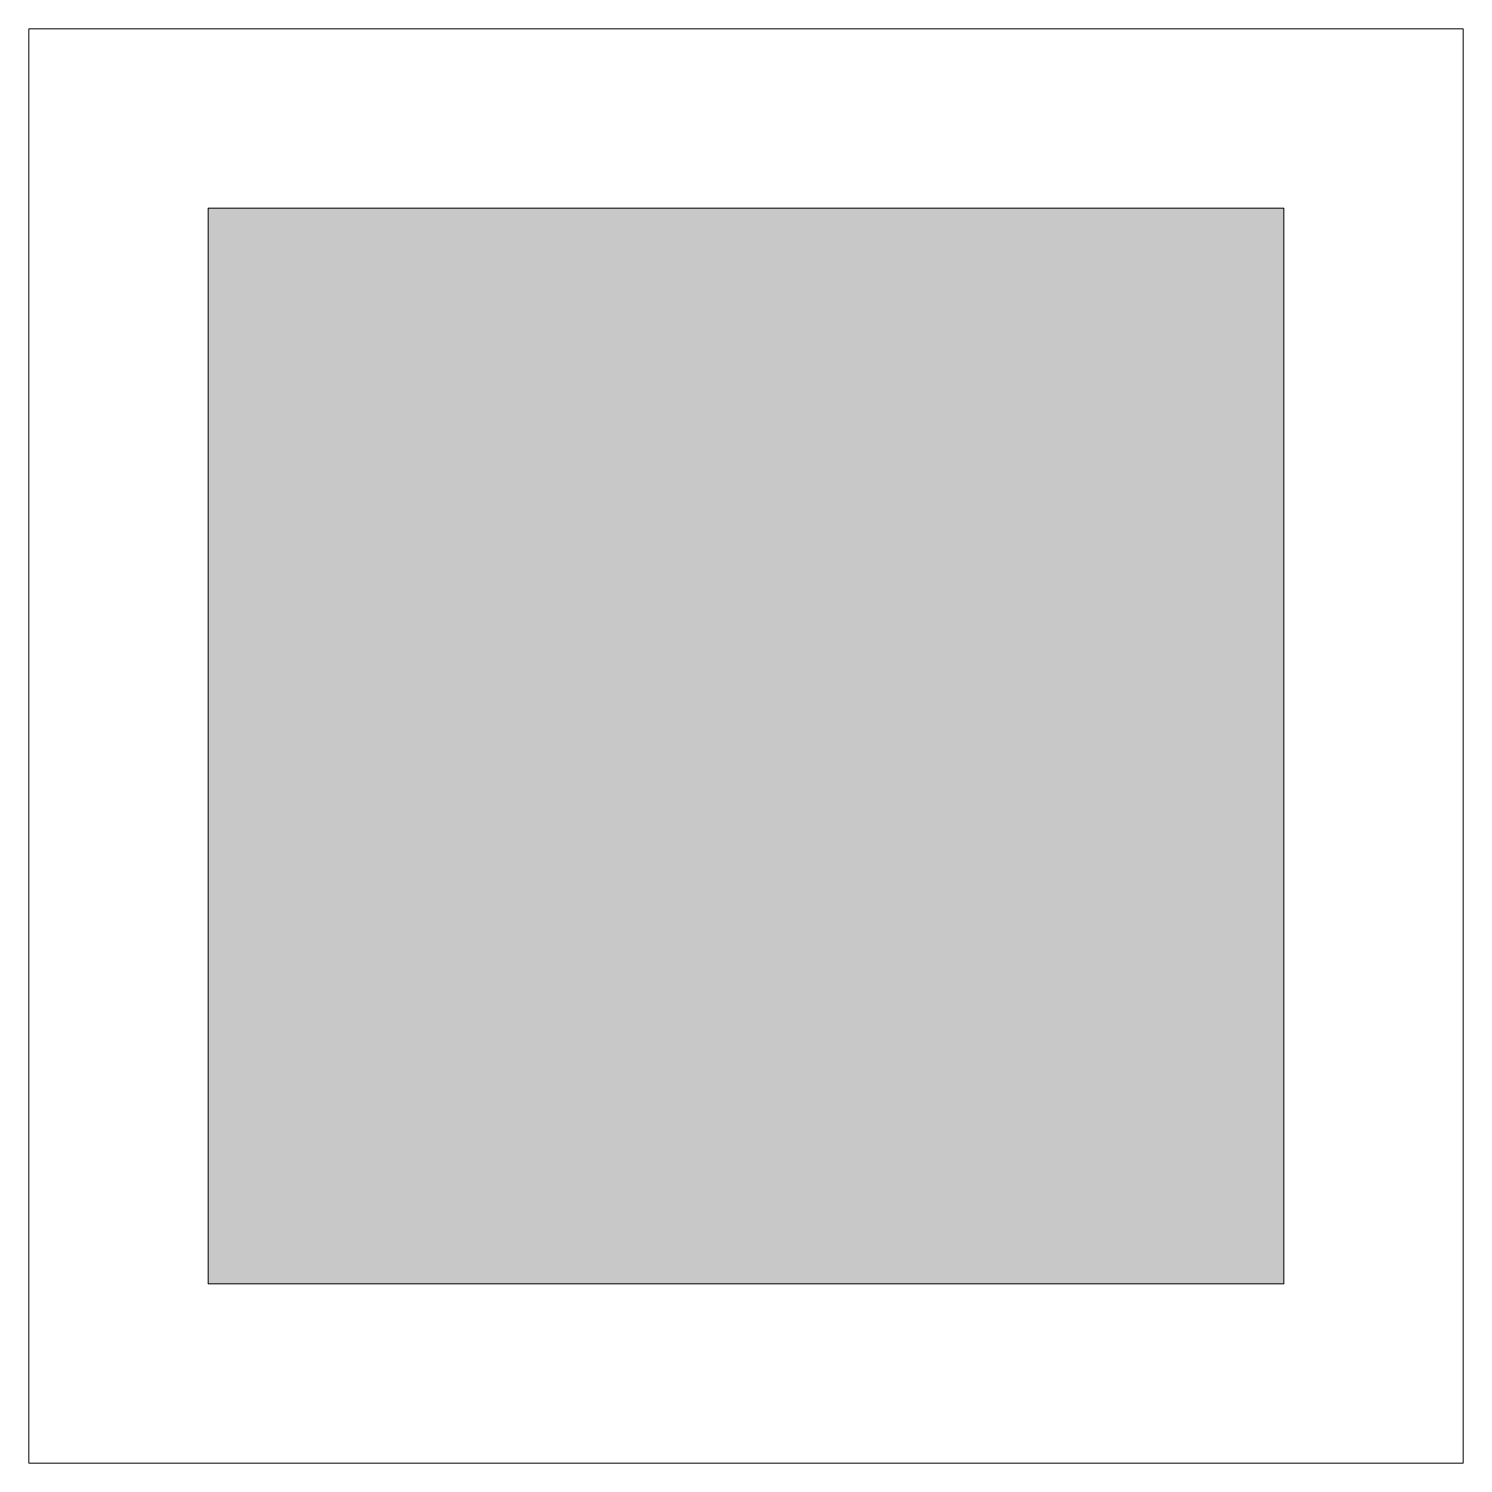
# Model space of a CAD drawing. Extents: x -2 to 2, y -2 to 2.
import ezdxf

# ---------------------------------------------------------------- set-up
doc = ezdxf.new("R2010")
doc.units = 0

msp = doc.modelspace()

# ---------------------------------------------------------------- hatches: boundary and pattern name
at = {"linetype": 'ByBlock', "lineweight": 18}
h = msp.add_hatch(color=0, dxfattribs=at)
h.dxf.hatch_style = 1
h.paths.add_polyline_path([(-1.5, -1.5), (1.5, -1.5), (1.5, 1.5), (-1.5, 1.5)])

# ---------------------------------------------------------------- linework, layer by layer
at = {"color": 0, "linetype": 'ByBlock', "lineweight": 18}
for points in [[(-2, -2), (2, -2), (2, 2), (-2, 2)], [(-1.5, -1.5), (1.5, -1.5), (1.5, 1.5), (-1.5, 1.5)]]:
    msp.add_lwpolyline(points, close=True, dxfattribs=at)

doc.saveas('drawing.dxf')
